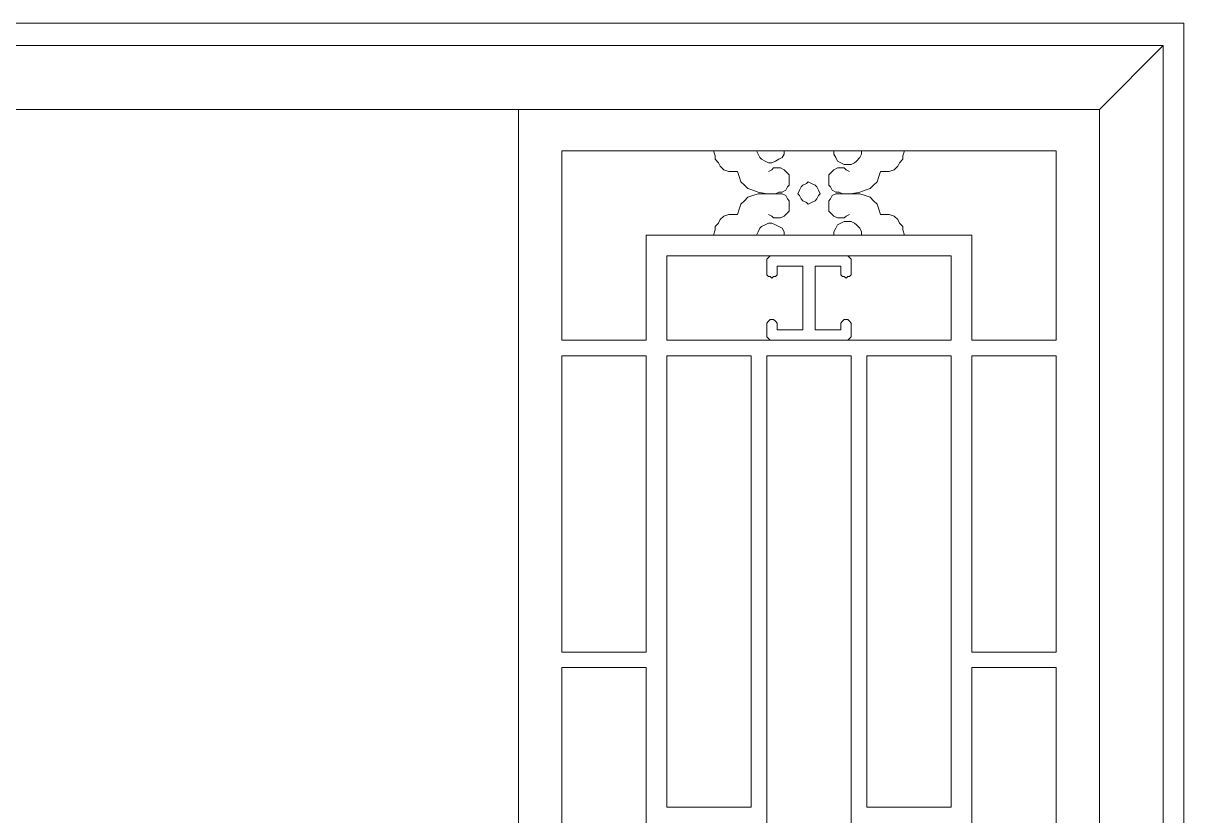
# Model space of a CAD drawing. Header units: centimetres. Extents: x -8.3 to 10.5, y -7.9 to 5.
# Drawn here: x 1.08 to 10.51, y -1.48 to 4.95 of the extents above; entities that cross this region are included whole.
import ezdxf

# ---------------------------------------------------------------- set-up
doc = ezdxf.new("R2010")
doc.units = ezdxf.units.CM
doc.header["$MEASUREMENT"] = 0
doc.layers.add('layer 1', color=7, linetype='Continuous')

msp = doc.modelspace()

# ---------------------------------------------------------------- linework, layer by layer
at = {"layer": 'layer 1', "color": 250, "lineweight": 0}
for points, knots in [([(-8.34709, -7.9091), (-8.34709, -7.9091), (10.50727, -7.9091), (10.50727, -7.9091), (10.50727, -7.9091), (10.50727, -7.9091), (10.50727, 4.95444), (10.50727, 4.95444), (10.50727, 4.95444), (10.50727, 4.95444), (-8.34709, 4.95444), (-8.34709, 4.95444), (-8.34709, 4.95444), (-8.34709, 4.95444), (-8.34709, -7.9091), (-8.34709, -7.9091)], [0, 0, 0, 0, 0.25, 0.25, 0.25, 0.25, 0.5, 0.5, 0.5, 0.5, 0.75, 0.75, 0.75, 0.75, 1, 1, 1, 1]), ([(-8.17927, -7.7411), (-8.17927, -7.7411), (10.33927, -7.7411), (10.33927, -7.7411), (10.33927, -7.7411), (10.33927, -7.7411), (10.33927, 4.77241), (10.33927, 4.77241), (10.33927, 4.77241), (10.33927, 4.77241), (-8.17927, 4.77241), (-8.17927, 4.77241), (-8.17927, 4.77241), (-8.17927, 4.77241), (-8.17927, -7.7411), (-8.17927, -7.7411)], [0, 0, 0, 0, 0.25, 0.25, 0.25, 0.25, 0.5, 0.5, 0.5, 0.5, 0.75, 0.75, 0.75, 0.75, 1, 1, 1, 1]), ([(-7.66124, -7.22325), (-7.66124, -7.22325), (9.82142, -7.22325), (9.82142, -7.22325), (9.82142, -7.22325), (9.82142, -7.22325), (9.82142, 4.25456), (9.82142, 4.25456), (9.82142, 4.25456), (9.82142, 4.25456), (-7.66124, 4.25456), (-7.66124, 4.25456), (-7.66124, 4.25456), (-7.66124, 4.25456), (-7.66124, -7.22325), (-7.66124, -7.22325)], [0, 0, 0, 0, 0.25, 0.25, 0.25, 0.25, 0.5, 0.5, 0.5, 0.5, 0.75, 0.75, 0.75, 0.75, 1, 1, 1, 1]), ([(9.47156, 2.37885), (9.47156, 2.37885), (9.47156, 3.91856), (9.47156, 3.91856), (9.47156, 3.91856), (9.47156, 3.91856), (5.45431, 3.91856), (5.45431, 3.91856), (5.45431, 3.91856), (5.45431, 3.91856), (5.45431, 2.37885), (5.45431, 2.37885), (5.45431, 2.37885), (5.45431, 2.37885), (6.14016, 2.37885), (6.14016, 2.37885), (6.14016, 2.37885), (6.14016, 2.37885), (6.14016, 3.2327), (6.14016, 3.2327), (6.14016, 3.2327), (6.14016, 3.2327), (8.78571, 3.2327), (8.78571, 3.2327), (8.78571, 3.2327), (8.78571, 3.2327), (8.78571, 2.37885), (8.78571, 2.37885), (8.78571, 2.37885), (8.78571, 2.37885), (9.47156, 2.37885), (9.47156, 2.37885)], [0, 0, 0, 0, 0.125, 0.125, 0.125, 0.125, 0.25, 0.25, 0.25, 0.25, 0.375, 0.375, 0.375, 0.375, 0.5, 0.5, 0.5, 0.5, 0.625, 0.625, 0.625, 0.625, 0.75, 0.75, 0.75, 0.75, 0.875, 0.875, 0.875, 0.875, 1, 1, 1, 1]), ([(6.68607, 3.91856), (6.68607, 3.91856), (6.7001, 3.87665), (6.7001, 3.87665), (6.7001, 3.87665), (6.7001, 3.87665), (6.7001, 3.84859), (6.7001, 3.84859), (6.7001, 3.84859), (6.7001, 3.84859), (6.72798, 3.8207), (6.72798, 3.8207), (6.72798, 3.8207), (6.72798, 3.8207), (6.74201, 3.79264), (6.74201, 3.79264), (6.74201, 3.79264), (6.74201, 3.79264), (6.77007, 3.76458), (6.77007, 3.76458), (6.77007, 3.76458), (6.77007, 3.76458), (6.81198, 3.75073), (6.81198, 3.75073), (6.81198, 3.75073), (6.81198, 3.75073), (6.84004, 3.75073), (6.84004, 3.75073), (6.84004, 3.75073), (6.84004, 3.75073), (6.88195, 3.75073), (6.88195, 3.75073), (6.88195, 3.75073), (6.88195, 3.75073), (6.89598, 3.70864), (6.89598, 3.70864), (6.89598, 3.70864), (6.89598, 3.70864), (6.91001, 3.66673), (6.91001, 3.66673), (6.91001, 3.66673), (6.91001, 3.66673), (6.93807, 3.63867), (6.93807, 3.63867), (6.93807, 3.63867), (6.93807, 3.63867), (6.96595, 3.61061), (6.96595, 3.61061), (6.96595, 3.61061), (6.96595, 3.61061), (7.00804, 3.59676), (7.00804, 3.59676), (7.00804, 3.59676), (7.00804, 3.59676), (7.04995, 3.58273), (7.04995, 3.58273), (7.04995, 3.58273), (7.04995, 3.58273), (7.11992, 3.5687), (7.11992, 3.5687), (7.11992, 3.5687), (7.11992, 3.5687), (7.18989, 3.5687), (7.18989, 3.5687), (7.18989, 3.5687), (7.18989, 3.5687), (7.21795, 3.58273), (7.21795, 3.58273), (7.21795, 3.58273), (7.21795, 3.58273), (7.24601, 3.58273), (7.24601, 3.58273), (7.24601, 3.58273), (7.24601, 3.58273), (7.27389, 3.59676), (7.27389, 3.59676), (7.27389, 3.59676), (7.27389, 3.59676), (7.28792, 3.62464), (7.28792, 3.62464), (7.28792, 3.62464), (7.28792, 3.62464), (7.30195, 3.63867), (7.30195, 3.63867), (7.30195, 3.63867), (7.30195, 3.63867), (7.30195, 3.66673), (7.30195, 3.66673), (7.30195, 3.66673), (7.30195, 3.66673), (7.30195, 3.69461), (7.30195, 3.69461), (7.30195, 3.69461), (7.30195, 3.69461), (7.30195, 3.72267), (7.30195, 3.72267), (7.30195, 3.72267), (7.30195, 3.72267), (7.27389, 3.75073), (7.27389, 3.75073), (7.27389, 3.75073), (7.27389, 3.75073), (7.25986, 3.76458), (7.25986, 3.76458), (7.25986, 3.76458), (7.25986, 3.76458), (7.23198, 3.77861), (7.23198, 3.77861), (7.23198, 3.77861), (7.23198, 3.77861), (7.20392, 3.77861), (7.20392, 3.77861), (7.20392, 3.77861), (7.20392, 3.77861), (7.17586, 3.77861), (7.17586, 3.77861), (7.17586, 3.77861), (7.17586, 3.77861), (7.16201, 3.76458), (7.16201, 3.76458), (7.16201, 3.76458), (7.16201, 3.76458), (7.13395, 3.75073), (7.13395, 3.75073)], [0, 0, 0, 0, 0.0322581, 0.0322581, 0.0322581, 0.0322581, 0.0645161, 0.0645161, 0.0645161, 0.0645161, 0.0967742, 0.0967742, 0.0967742, 0.0967742, 0.1290323, 0.1290323, 0.1290323, 0.1290323, 0.1612903, 0.1612903, 0.1612903, 0.1612903, 0.1935484, 0.1935484, 0.1935484, 0.1935484, 0.2258065, 0.2258065, 0.2258065, 0.2258065, 0.2580645, 0.2580645, 0.2580645, 0.2580645, 0.2903226, 0.2903226, 0.2903226, 0.2903226, 0.3225806, 0.3225806, 0.3225806, 0.3225806, 0.3548387, 0.3548387, 0.3548387, 0.3548387, 0.3870968, 0.3870968, 0.3870968, 0.3870968, 0.4193548, 0.4193548, 0.4193548, 0.4193548, 0.4516129, 0.4516129, 0.4516129, 0.4516129, 0.483871, 0.483871, 0.483871, 0.483871, 0.516129, 0.516129, 0.516129, 0.516129, 0.5483871, 0.5483871, 0.5483871, 0.5483871, 0.5806452, 0.5806452, 0.5806452, 0.5806452, 0.6129032, 0.6129032, 0.6129032, 0.6129032, 0.6451613, 0.6451613, 0.6451613, 0.6451613, 0.6774194, 0.6774194, 0.6774194, 0.6774194, 0.7096774, 0.7096774, 0.7096774, 0.7096774, 0.7419355, 0.7419355, 0.7419355, 0.7419355, 0.7741935, 0.7741935, 0.7741935, 0.7741935, 0.8064516, 0.8064516, 0.8064516, 0.8064516, 0.8387097, 0.8387097, 0.8387097, 0.8387097, 0.8709677, 0.8709677, 0.8709677, 0.8709677, 0.9032258, 0.9032258, 0.9032258, 0.9032258, 0.9354839, 0.9354839, 0.9354839, 0.9354839, 0.9677419, 0.9677419, 0.9677419, 0.9677419, 1, 1, 1, 1]), ([(7.03592, 3.91856), (7.03592, 3.91856), (7.04995, 3.89068), (7.04995, 3.89068), (7.04995, 3.89068), (7.04995, 3.89068), (7.06398, 3.86262), (7.06398, 3.86262), (7.06398, 3.86262), (7.06398, 3.86262), (7.07801, 3.84859), (7.07801, 3.84859), (7.07801, 3.84859), (7.07801, 3.84859), (7.10589, 3.83473), (7.10589, 3.83473), (7.10589, 3.83473), (7.10589, 3.83473), (7.13395, 3.8207), (7.13395, 3.8207), (7.13395, 3.8207), (7.13395, 3.8207), (7.16201, 3.8207), (7.16201, 3.8207), (7.16201, 3.8207), (7.16201, 3.8207), (7.18989, 3.83473), (7.18989, 3.83473), (7.18989, 3.83473), (7.18989, 3.83473), (7.21795, 3.84859), (7.21795, 3.84859), (7.21795, 3.84859), (7.21795, 3.84859), (7.24601, 3.86262), (7.24601, 3.86262), (7.24601, 3.86262), (7.24601, 3.86262), (7.25986, 3.89068), (7.25986, 3.89068), (7.25986, 3.89068), (7.25986, 3.89068), (7.25986, 3.91856), (7.25986, 3.91856)], [0, 0, 0, 0, 0.0909091, 0.0909091, 0.0909091, 0.0909091, 0.1818182, 0.1818182, 0.1818182, 0.1818182, 0.2727273, 0.2727273, 0.2727273, 0.2727273, 0.3636364, 0.3636364, 0.3636364, 0.3636364, 0.4545455, 0.4545455, 0.4545455, 0.4545455, 0.5454545, 0.5454545, 0.5454545, 0.5454545, 0.6363636, 0.6363636, 0.6363636, 0.6363636, 0.7272727, 0.7272727, 0.7272727, 0.7272727, 0.8181818, 0.8181818, 0.8181818, 0.8181818, 0.9090909, 0.9090909, 0.9090909, 0.9090909, 1, 1, 1, 1]), ([(7.66583, 3.91856), (7.66583, 3.91856), (7.66583, 3.89068), (7.66583, 3.89068), (7.66583, 3.89068), (7.66583, 3.89068), (7.67986, 3.86262), (7.67986, 3.86262), (7.67986, 3.86262), (7.67986, 3.86262), (7.69389, 3.83473), (7.69389, 3.83473), (7.69389, 3.83473), (7.69389, 3.83473), (7.72177, 3.8207), (7.72177, 3.8207), (7.72177, 3.8207), (7.72177, 3.8207), (7.74983, 3.80667), (7.74983, 3.80667), (7.74983, 3.80667), (7.74983, 3.80667), (7.77789, 3.80667), (7.77789, 3.80667), (7.77789, 3.80667), (7.77789, 3.80667), (7.80577, 3.80667), (7.80577, 3.80667), (7.80577, 3.80667), (7.80577, 3.80667), (7.83383, 3.8207), (7.83383, 3.8207), (7.83383, 3.8207), (7.83383, 3.8207), (7.84786, 3.83473), (7.84786, 3.83473), (7.84786, 3.83473), (7.84786, 3.83473), (7.87574, 3.86262), (7.87574, 3.86262), (7.87574, 3.86262), (7.87574, 3.86262), (7.88977, 3.89068), (7.88977, 3.89068), (7.88977, 3.89068), (7.88977, 3.89068), (7.88977, 3.91856), (7.88977, 3.91856)], [0, 0, 0, 0, 0.0833333, 0.0833333, 0.0833333, 0.0833333, 0.1666667, 0.1666667, 0.1666667, 0.1666667, 0.25, 0.25, 0.25, 0.25, 0.3333333, 0.3333333, 0.3333333, 0.3333333, 0.4166667, 0.4166667, 0.4166667, 0.4166667, 0.5, 0.5, 0.5, 0.5, 0.5833333, 0.5833333, 0.5833333, 0.5833333, 0.6666667, 0.6666667, 0.6666667, 0.6666667, 0.75, 0.75, 0.75, 0.75, 0.8333333, 0.8333333, 0.8333333, 0.8333333, 0.9166667, 0.9166667, 0.9166667, 0.9166667, 1, 1, 1, 1]), ([(8.04374, 3.75073), (8.04374, 3.75073), (8.08583, 3.75073), (8.08583, 3.75073), (8.08583, 3.75073), (8.08583, 3.75073), (8.11371, 3.75073), (8.11371, 3.75073), (8.11371, 3.75073), (8.11371, 3.75073), (8.1558, 3.76458), (8.1558, 3.76458), (8.1558, 3.76458), (8.1558, 3.76458), (8.18368, 3.79264), (8.18368, 3.79264), (8.18368, 3.79264), (8.18368, 3.79264), (8.19771, 3.8207), (8.19771, 3.8207), (8.19771, 3.8207), (8.19771, 3.8207), (8.22577, 3.84859), (8.22577, 3.84859), (8.22577, 3.84859), (8.22577, 3.84859), (8.22577, 3.87665), (8.22577, 3.87665), (8.22577, 3.87665), (8.22577, 3.87665), (8.2398, 3.91856), (8.2398, 3.91856)], [0, 0, 0, 0, 0.125, 0.125, 0.125, 0.125, 0.25, 0.25, 0.25, 0.25, 0.375, 0.375, 0.375, 0.375, 0.5, 0.5, 0.5, 0.5, 0.625, 0.625, 0.625, 0.625, 0.75, 0.75, 0.75, 0.75, 0.875, 0.875, 0.875, 0.875, 1, 1, 1, 1]), ([(7.79174, 3.75073), (7.79174, 3.75073), (7.76386, 3.76458), (7.76386, 3.76458), (7.76386, 3.76458), (7.76386, 3.76458), (7.74983, 3.77861), (7.74983, 3.77861), (7.74983, 3.77861), (7.74983, 3.77861), (7.72177, 3.77861), (7.72177, 3.77861), (7.72177, 3.77861), (7.72177, 3.77861), (7.69389, 3.77861), (7.69389, 3.77861), (7.69389, 3.77861), (7.69389, 3.77861), (7.66583, 3.76458), (7.66583, 3.76458), (7.66583, 3.76458), (7.66583, 3.76458), (7.6518, 3.75073), (7.6518, 3.75073), (7.6518, 3.75073), (7.6518, 3.75073), (7.62392, 3.72267), (7.62392, 3.72267), (7.62392, 3.72267), (7.62392, 3.72267), (7.62392, 3.69461), (7.62392, 3.69461), (7.62392, 3.69461), (7.62392, 3.69461), (7.62392, 3.66673), (7.62392, 3.66673), (7.62392, 3.66673), (7.62392, 3.66673), (7.62392, 3.63867), (7.62392, 3.63867), (7.62392, 3.63867), (7.62392, 3.63867), (7.63777, 3.62464), (7.63777, 3.62464), (7.63777, 3.62464), (7.63777, 3.62464), (7.6518, 3.59676), (7.6518, 3.59676), (7.6518, 3.59676), (7.6518, 3.59676), (7.67986, 3.58273), (7.67986, 3.58273), (7.67986, 3.58273), (7.67986, 3.58273), (7.70792, 3.58273), (7.70792, 3.58273), (7.70792, 3.58273), (7.70792, 3.58273), (7.7358, 3.5687), (7.7358, 3.5687)], [0, 0, 0, 0, 0.0666667, 0.0666667, 0.0666667, 0.0666667, 0.1333333, 0.1333333, 0.1333333, 0.1333333, 0.2, 0.2, 0.2, 0.2, 0.2666667, 0.2666667, 0.2666667, 0.2666667, 0.3333333, 0.3333333, 0.3333333, 0.3333333, 0.4, 0.4, 0.4, 0.4, 0.4666667, 0.4666667, 0.4666667, 0.4666667, 0.5333333, 0.5333333, 0.5333333, 0.5333333, 0.6, 0.6, 0.6, 0.6, 0.6666667, 0.6666667, 0.6666667, 0.6666667, 0.7333333, 0.7333333, 0.7333333, 0.7333333, 0.8, 0.8, 0.8, 0.8, 0.8666667, 0.8666667, 0.8666667, 0.8666667, 0.9333333, 0.9333333, 0.9333333, 0.9333333, 1, 1, 1, 1]), ([(7.87574, 3.58273), (7.87574, 3.58273), (7.91783, 3.59676), (7.91783, 3.59676), (7.91783, 3.59676), (7.91783, 3.59676), (7.95974, 3.61061), (7.95974, 3.61061), (7.95974, 3.61061), (7.95974, 3.61061), (7.9878, 3.63867), (7.9878, 3.63867), (7.9878, 3.63867), (7.9878, 3.63867), (8.01586, 3.66673), (8.01586, 3.66673), (8.01586, 3.66673), (8.01586, 3.66673), (8.02971, 3.70864), (8.02971, 3.70864), (8.02971, 3.70864), (8.02971, 3.70864), (8.04374, 3.75073), (8.04374, 3.75073)], [0, 0, 0, 0, 0.1666667, 0.1666667, 0.1666667, 0.1666667, 0.3333333, 0.3333333, 0.3333333, 0.3333333, 0.5, 0.5, 0.5, 0.5, 0.6666667, 0.6666667, 0.6666667, 0.6666667, 0.8333333, 0.8333333, 0.8333333, 0.8333333, 1, 1, 1, 1]), ([(7.55395, 3.5687), (7.55395, 3.5687), (7.53992, 3.59676), (7.53992, 3.59676), (7.53992, 3.59676), (7.53992, 3.59676), (7.52589, 3.62464), (7.52589, 3.62464), (7.52589, 3.62464), (7.52589, 3.62464), (7.51186, 3.63867), (7.51186, 3.63867), (7.51186, 3.63867), (7.51186, 3.63867), (7.4838, 3.6527), (7.4838, 3.6527), (7.4838, 3.6527), (7.4838, 3.6527), (7.45592, 3.66673), (7.45592, 3.66673), (7.45592, 3.66673), (7.45592, 3.66673), (7.44189, 3.6527), (7.44189, 3.6527), (7.44189, 3.6527), (7.44189, 3.6527), (7.41383, 3.63867), (7.41383, 3.63867), (7.41383, 3.63867), (7.41383, 3.63867), (7.39998, 3.62464), (7.39998, 3.62464), (7.39998, 3.62464), (7.39998, 3.62464), (7.38595, 3.59676), (7.38595, 3.59676), (7.38595, 3.59676), (7.38595, 3.59676), (7.37192, 3.5687), (7.37192, 3.5687), (7.37192, 3.5687), (7.37192, 3.5687), (7.38595, 3.55467), (7.38595, 3.55467), (7.38595, 3.55467), (7.38595, 3.55467), (7.39998, 3.52679), (7.39998, 3.52679), (7.39998, 3.52679), (7.39998, 3.52679), (7.41383, 3.51276), (7.41383, 3.51276), (7.41383, 3.51276), (7.41383, 3.51276), (7.44189, 3.49873), (7.44189, 3.49873), (7.44189, 3.49873), (7.44189, 3.49873), (7.45592, 3.4847), (7.45592, 3.4847), (7.45592, 3.4847), (7.45592, 3.4847), (7.4838, 3.49873), (7.4838, 3.49873), (7.4838, 3.49873), (7.4838, 3.49873), (7.51186, 3.51276), (7.51186, 3.51276), (7.51186, 3.51276), (7.51186, 3.51276), (7.52589, 3.52679), (7.52589, 3.52679), (7.52589, 3.52679), (7.52589, 3.52679), (7.53992, 3.55467), (7.53992, 3.55467), (7.53992, 3.55467), (7.53992, 3.55467), (7.55395, 3.5687), (7.55395, 3.5687)], [0, 0, 0, 0, 0.05, 0.05, 0.05, 0.05, 0.1, 0.1, 0.1, 0.1, 0.15, 0.15, 0.15, 0.15, 0.2, 0.2, 0.2, 0.2, 0.25, 0.25, 0.25, 0.25, 0.3, 0.3, 0.3, 0.3, 0.35, 0.35, 0.35, 0.35, 0.4, 0.4, 0.4, 0.4, 0.45, 0.45, 0.45, 0.45, 0.5, 0.5, 0.5, 0.5, 0.55, 0.55, 0.55, 0.55, 0.6, 0.6, 0.6, 0.6, 0.65, 0.65, 0.65, 0.65, 0.7, 0.7, 0.7, 0.7, 0.75, 0.75, 0.75, 0.75, 0.8, 0.8, 0.8, 0.8, 0.85, 0.85, 0.85, 0.85, 0.9, 0.9, 0.9, 0.9, 0.95, 0.95, 0.95, 0.95, 1, 1, 1, 1]), ([(7.7358, 3.5687), (7.7358, 3.5687), (7.80577, 3.5687), (7.80577, 3.5687), (7.80577, 3.5687), (7.80577, 3.5687), (7.87574, 3.58273), (7.87574, 3.58273)], [0, 0, 0, 0, 0.5, 0.5, 0.5, 0.5, 1, 1, 1, 1]), ([(7.04995, 3.5687), (7.04995, 3.5687), (7.00804, 3.55467), (7.00804, 3.55467), (7.00804, 3.55467), (7.00804, 3.55467), (6.96595, 3.54064), (6.96595, 3.54064), (6.96595, 3.54064), (6.96595, 3.54064), (6.93807, 3.51276), (6.93807, 3.51276), (6.93807, 3.51276), (6.93807, 3.51276), (6.91001, 3.4847), (6.91001, 3.4847), (6.91001, 3.4847), (6.91001, 3.4847), (6.89598, 3.44279), (6.89598, 3.44279), (6.89598, 3.44279), (6.89598, 3.44279), (6.88195, 3.4007), (6.88195, 3.4007)], [0, 0, 0, 0, 0.1666667, 0.1666667, 0.1666667, 0.1666667, 0.3333333, 0.3333333, 0.3333333, 0.3333333, 0.5, 0.5, 0.5, 0.5, 0.6666667, 0.6666667, 0.6666667, 0.6666667, 0.8333333, 0.8333333, 0.8333333, 0.8333333, 1, 1, 1, 1]), ([(7.18989, 3.5687), (7.18989, 3.5687), (7.11992, 3.5687), (7.11992, 3.5687), (7.11992, 3.5687), (7.11992, 3.5687), (7.04995, 3.5687), (7.04995, 3.5687)], [0, 0, 0, 0, 0.5, 0.5, 0.5, 0.5, 1, 1, 1, 1]), ([(7.13395, 3.4007), (7.13395, 3.4007), (7.16201, 3.38667), (7.16201, 3.38667), (7.16201, 3.38667), (7.16201, 3.38667), (7.17586, 3.37282), (7.17586, 3.37282), (7.17586, 3.37282), (7.17586, 3.37282), (7.20392, 3.37282), (7.20392, 3.37282), (7.20392, 3.37282), (7.20392, 3.37282), (7.23198, 3.37282), (7.23198, 3.37282), (7.23198, 3.37282), (7.23198, 3.37282), (7.25986, 3.38667), (7.25986, 3.38667), (7.25986, 3.38667), (7.25986, 3.38667), (7.27389, 3.4007), (7.27389, 3.4007), (7.27389, 3.4007), (7.27389, 3.4007), (7.30195, 3.42876), (7.30195, 3.42876), (7.30195, 3.42876), (7.30195, 3.42876), (7.30195, 3.45664), (7.30195, 3.45664), (7.30195, 3.45664), (7.30195, 3.45664), (7.30195, 3.4847), (7.30195, 3.4847), (7.30195, 3.4847), (7.30195, 3.4847), (7.30195, 3.51276), (7.30195, 3.51276), (7.30195, 3.51276), (7.30195, 3.51276), (7.28792, 3.52679), (7.28792, 3.52679), (7.28792, 3.52679), (7.28792, 3.52679), (7.27389, 3.55467), (7.27389, 3.55467), (7.27389, 3.55467), (7.27389, 3.55467), (7.24601, 3.5687), (7.24601, 3.5687), (7.24601, 3.5687), (7.24601, 3.5687), (7.21795, 3.5687), (7.21795, 3.5687), (7.21795, 3.5687), (7.21795, 3.5687), (7.18989, 3.5687), (7.18989, 3.5687)], [0, 0, 0, 0, 0.0666667, 0.0666667, 0.0666667, 0.0666667, 0.1333333, 0.1333333, 0.1333333, 0.1333333, 0.2, 0.2, 0.2, 0.2, 0.2666667, 0.2666667, 0.2666667, 0.2666667, 0.3333333, 0.3333333, 0.3333333, 0.3333333, 0.4, 0.4, 0.4, 0.4, 0.4666667, 0.4666667, 0.4666667, 0.4666667, 0.5333333, 0.5333333, 0.5333333, 0.5333333, 0.6, 0.6, 0.6, 0.6, 0.6666667, 0.6666667, 0.6666667, 0.6666667, 0.7333333, 0.7333333, 0.7333333, 0.7333333, 0.8, 0.8, 0.8, 0.8, 0.8666667, 0.8666667, 0.8666667, 0.8666667, 0.9333333, 0.9333333, 0.9333333, 0.9333333, 1, 1, 1, 1]), ([(8.2398, 3.2327), (8.2398, 3.2327), (8.22577, 3.27479), (8.22577, 3.27479), (8.22577, 3.27479), (8.22577, 3.27479), (8.22577, 3.30267), (8.22577, 3.30267), (8.22577, 3.30267), (8.22577, 3.30267), (8.19771, 3.33073), (8.19771, 3.33073), (8.19771, 3.33073), (8.19771, 3.33073), (8.18368, 3.35879), (8.18368, 3.35879), (8.18368, 3.35879), (8.18368, 3.35879), (8.1558, 3.38667), (8.1558, 3.38667), (8.1558, 3.38667), (8.1558, 3.38667), (8.11371, 3.4007), (8.11371, 3.4007), (8.11371, 3.4007), (8.11371, 3.4007), (8.08583, 3.4007), (8.08583, 3.4007), (8.08583, 3.4007), (8.08583, 3.4007), (8.04374, 3.4007), (8.04374, 3.4007), (8.04374, 3.4007), (8.04374, 3.4007), (8.02971, 3.44279), (8.02971, 3.44279), (8.02971, 3.44279), (8.02971, 3.44279), (8.01586, 3.4847), (8.01586, 3.4847), (8.01586, 3.4847), (8.01586, 3.4847), (7.9878, 3.51276), (7.9878, 3.51276), (7.9878, 3.51276), (7.9878, 3.51276), (7.95974, 3.54064), (7.95974, 3.54064), (7.95974, 3.54064), (7.95974, 3.54064), (7.91783, 3.55467), (7.91783, 3.55467), (7.91783, 3.55467), (7.91783, 3.55467), (7.87574, 3.5687), (7.87574, 3.5687), (7.87574, 3.5687), (7.87574, 3.5687), (7.80577, 3.5687), (7.80577, 3.5687), (7.80577, 3.5687), (7.80577, 3.5687), (7.7358, 3.5687), (7.7358, 3.5687), (7.7358, 3.5687), (7.7358, 3.5687), (7.70792, 3.5687), (7.70792, 3.5687), (7.70792, 3.5687), (7.70792, 3.5687), (7.67986, 3.5687), (7.67986, 3.5687), (7.67986, 3.5687), (7.67986, 3.5687), (7.6518, 3.55467), (7.6518, 3.55467), (7.6518, 3.55467), (7.6518, 3.55467), (7.63777, 3.52679), (7.63777, 3.52679), (7.63777, 3.52679), (7.63777, 3.52679), (7.62392, 3.51276), (7.62392, 3.51276), (7.62392, 3.51276), (7.62392, 3.51276), (7.62392, 3.4847), (7.62392, 3.4847), (7.62392, 3.4847), (7.62392, 3.4847), (7.62392, 3.45664), (7.62392, 3.45664), (7.62392, 3.45664), (7.62392, 3.45664), (7.62392, 3.42876), (7.62392, 3.42876), (7.62392, 3.42876), (7.62392, 3.42876), (7.6518, 3.4007), (7.6518, 3.4007), (7.6518, 3.4007), (7.6518, 3.4007), (7.66583, 3.38667), (7.66583, 3.38667), (7.66583, 3.38667), (7.66583, 3.38667), (7.69389, 3.37282), (7.69389, 3.37282), (7.69389, 3.37282), (7.69389, 3.37282), (7.72177, 3.37282), (7.72177, 3.37282), (7.72177, 3.37282), (7.72177, 3.37282), (7.74983, 3.37282), (7.74983, 3.37282), (7.74983, 3.37282), (7.74983, 3.37282), (7.76386, 3.38667), (7.76386, 3.38667), (7.76386, 3.38667), (7.76386, 3.38667), (7.79174, 3.4007), (7.79174, 3.4007)], [0, 0, 0, 0, 0.0322581, 0.0322581, 0.0322581, 0.0322581, 0.0645161, 0.0645161, 0.0645161, 0.0645161, 0.0967742, 0.0967742, 0.0967742, 0.0967742, 0.1290323, 0.1290323, 0.1290323, 0.1290323, 0.1612903, 0.1612903, 0.1612903, 0.1612903, 0.1935484, 0.1935484, 0.1935484, 0.1935484, 0.2258065, 0.2258065, 0.2258065, 0.2258065, 0.2580645, 0.2580645, 0.2580645, 0.2580645, 0.2903226, 0.2903226, 0.2903226, 0.2903226, 0.3225806, 0.3225806, 0.3225806, 0.3225806, 0.3548387, 0.3548387, 0.3548387, 0.3548387, 0.3870968, 0.3870968, 0.3870968, 0.3870968, 0.4193548, 0.4193548, 0.4193548, 0.4193548, 0.4516129, 0.4516129, 0.4516129, 0.4516129, 0.483871, 0.483871, 0.483871, 0.483871, 0.516129, 0.516129, 0.516129, 0.516129, 0.5483871, 0.5483871, 0.5483871, 0.5483871, 0.5806452, 0.5806452, 0.5806452, 0.5806452, 0.6129032, 0.6129032, 0.6129032, 0.6129032, 0.6451613, 0.6451613, 0.6451613, 0.6451613, 0.6774194, 0.6774194, 0.6774194, 0.6774194, 0.7096774, 0.7096774, 0.7096774, 0.7096774, 0.7419355, 0.7419355, 0.7419355, 0.7419355, 0.7741935, 0.7741935, 0.7741935, 0.7741935, 0.8064516, 0.8064516, 0.8064516, 0.8064516, 0.8387097, 0.8387097, 0.8387097, 0.8387097, 0.8709677, 0.8709677, 0.8709677, 0.8709677, 0.9032258, 0.9032258, 0.9032258, 0.9032258, 0.9354839, 0.9354839, 0.9354839, 0.9354839, 0.9677419, 0.9677419, 0.9677419, 0.9677419, 1, 1, 1, 1]), ([(6.88195, 3.4007), (6.88195, 3.4007), (6.84004, 3.4007), (6.84004, 3.4007), (6.84004, 3.4007), (6.84004, 3.4007), (6.81198, 3.4007), (6.81198, 3.4007), (6.81198, 3.4007), (6.81198, 3.4007), (6.77007, 3.38667), (6.77007, 3.38667), (6.77007, 3.38667), (6.77007, 3.38667), (6.74201, 3.35879), (6.74201, 3.35879), (6.74201, 3.35879), (6.74201, 3.35879), (6.72798, 3.33073), (6.72798, 3.33073), (6.72798, 3.33073), (6.72798, 3.33073), (6.7001, 3.30267), (6.7001, 3.30267), (6.7001, 3.30267), (6.7001, 3.30267), (6.7001, 3.27479), (6.7001, 3.27479), (6.7001, 3.27479), (6.7001, 3.27479), (6.68607, 3.2327), (6.68607, 3.2327)], [0, 0, 0, 0, 0.125, 0.125, 0.125, 0.125, 0.25, 0.25, 0.25, 0.25, 0.375, 0.375, 0.375, 0.375, 0.5, 0.5, 0.5, 0.5, 0.625, 0.625, 0.625, 0.625, 0.75, 0.75, 0.75, 0.75, 0.875, 0.875, 0.875, 0.875, 1, 1, 1, 1]), ([(7.25986, 3.2327), (7.25986, 3.2327), (7.25986, 3.26076), (7.25986, 3.26076), (7.25986, 3.26076), (7.25986, 3.26076), (7.24601, 3.28882), (7.24601, 3.28882), (7.24601, 3.28882), (7.24601, 3.28882), (7.21795, 3.30267), (7.21795, 3.30267), (7.21795, 3.30267), (7.21795, 3.30267), (7.18989, 3.3167), (7.18989, 3.3167), (7.18989, 3.3167), (7.18989, 3.3167), (7.16201, 3.33073), (7.16201, 3.33073), (7.16201, 3.33073), (7.16201, 3.33073), (7.13395, 3.33073), (7.13395, 3.33073), (7.13395, 3.33073), (7.13395, 3.33073), (7.10589, 3.3167), (7.10589, 3.3167), (7.10589, 3.3167), (7.10589, 3.3167), (7.07801, 3.30267), (7.07801, 3.30267), (7.07801, 3.30267), (7.07801, 3.30267), (7.06398, 3.28882), (7.06398, 3.28882), (7.06398, 3.28882), (7.06398, 3.28882), (7.04995, 3.26076), (7.04995, 3.26076), (7.04995, 3.26076), (7.04995, 3.26076), (7.03592, 3.2327), (7.03592, 3.2327)], [0, 0, 0, 0, 0.0909091, 0.0909091, 0.0909091, 0.0909091, 0.1818182, 0.1818182, 0.1818182, 0.1818182, 0.2727273, 0.2727273, 0.2727273, 0.2727273, 0.3636364, 0.3636364, 0.3636364, 0.3636364, 0.4545455, 0.4545455, 0.4545455, 0.4545455, 0.5454545, 0.5454545, 0.5454545, 0.5454545, 0.6363636, 0.6363636, 0.6363636, 0.6363636, 0.7272727, 0.7272727, 0.7272727, 0.7272727, 0.8181818, 0.8181818, 0.8181818, 0.8181818, 0.9090909, 0.9090909, 0.9090909, 0.9090909, 1, 1, 1, 1]), ([(7.88977, 3.2327), (7.88977, 3.2327), (7.88977, 3.26076), (7.88977, 3.26076), (7.88977, 3.26076), (7.88977, 3.26076), (7.87574, 3.28882), (7.87574, 3.28882), (7.87574, 3.28882), (7.87574, 3.28882), (7.84786, 3.3167), (7.84786, 3.3167), (7.84786, 3.3167), (7.84786, 3.3167), (7.83383, 3.33073), (7.83383, 3.33073), (7.83383, 3.33073), (7.83383, 3.33073), (7.80577, 3.34476), (7.80577, 3.34476), (7.80577, 3.34476), (7.80577, 3.34476), (7.77789, 3.34476), (7.77789, 3.34476), (7.77789, 3.34476), (7.77789, 3.34476), (7.74983, 3.34476), (7.74983, 3.34476), (7.74983, 3.34476), (7.74983, 3.34476), (7.72177, 3.33073), (7.72177, 3.33073), (7.72177, 3.33073), (7.72177, 3.33073), (7.69389, 3.3167), (7.69389, 3.3167), (7.69389, 3.3167), (7.69389, 3.3167), (7.67986, 3.28882), (7.67986, 3.28882), (7.67986, 3.28882), (7.67986, 3.28882), (7.66583, 3.26076), (7.66583, 3.26076), (7.66583, 3.26076), (7.66583, 3.26076), (7.66583, 3.2327), (7.66583, 3.2327)], [0, 0, 0, 0, 0.0833333, 0.0833333, 0.0833333, 0.0833333, 0.1666667, 0.1666667, 0.1666667, 0.1666667, 0.25, 0.25, 0.25, 0.25, 0.3333333, 0.3333333, 0.3333333, 0.3333333, 0.4166667, 0.4166667, 0.4166667, 0.4166667, 0.5, 0.5, 0.5, 0.5, 0.5833333, 0.5833333, 0.5833333, 0.5833333, 0.6666667, 0.6666667, 0.6666667, 0.6666667, 0.75, 0.75, 0.75, 0.75, 0.8333333, 0.8333333, 0.8333333, 0.8333333, 0.9166667, 0.9166667, 0.9166667, 0.9166667, 1, 1, 1, 1]), ([(8.61771, 3.06488), (8.61771, 3.06488), (6.30816, 3.06488), (6.30816, 3.06488), (6.30816, 3.06488), (6.30816, 3.06488), (6.30816, 2.37885), (6.30816, 2.37885), (6.30816, 2.37885), (6.30816, 2.37885), (8.61771, 2.37885), (8.61771, 2.37885), (8.61771, 2.37885), (8.61771, 2.37885), (8.61771, 3.06488), (8.61771, 3.06488)], [0, 0, 0, 0, 0.25, 0.25, 0.25, 0.25, 0.5, 0.5, 0.5, 0.5, 0.75, 0.75, 0.75, 0.75, 1, 1, 1, 1]), ([(7.16201, 3.06488), (7.16201, 3.06488), (7.14798, 3.06488), (7.14798, 3.06488), (7.14798, 3.06488), (7.14798, 3.06488), (7.13395, 3.05085), (7.13395, 3.05085), (7.13395, 3.05085), (7.13395, 3.05085), (7.11992, 3.03682), (7.11992, 3.03682), (7.11992, 3.03682), (7.11992, 3.03682), (7.11992, 3.02279), (7.11992, 3.02279)], [0, 0, 0, 0, 0.25, 0.25, 0.25, 0.25, 0.5, 0.5, 0.5, 0.5, 0.75, 0.75, 0.75, 0.75, 1, 1, 1, 1]), ([(7.80577, 3.02279), (7.80577, 3.02279), (7.80577, 3.03682), (7.80577, 3.03682), (7.80577, 3.03682), (7.80577, 3.03682), (7.79174, 3.05085), (7.79174, 3.05085), (7.79174, 3.05085), (7.79174, 3.05085), (7.77789, 3.06488), (7.77789, 3.06488), (7.77789, 3.06488), (7.77789, 3.06488), (7.76386, 3.06488), (7.76386, 3.06488)], [0, 0, 0, 0, 0.25, 0.25, 0.25, 0.25, 0.5, 0.5, 0.5, 0.5, 0.75, 0.75, 0.75, 0.75, 1, 1, 1, 1]), ([(7.11992, 2.93879), (7.11992, 2.93879), (7.11992, 2.91091), (7.11992, 2.91091), (7.11992, 2.91091), (7.11992, 2.91091), (7.13395, 2.89688), (7.13395, 2.89688), (7.13395, 2.89688), (7.13395, 2.89688), (7.14798, 2.89688), (7.14798, 2.89688), (7.14798, 2.89688), (7.14798, 2.89688), (7.16201, 2.88285), (7.16201, 2.88285)], [0, 0, 0, 0, 0.25, 0.25, 0.25, 0.25, 0.5, 0.5, 0.5, 0.5, 0.75, 0.75, 0.75, 0.75, 1, 1, 1, 1]), ([(7.16201, 2.88285), (7.16201, 2.88285), (7.17586, 2.89688), (7.17586, 2.89688), (7.17586, 2.89688), (7.17586, 2.89688), (7.18989, 2.89688), (7.18989, 2.89688), (7.18989, 2.89688), (7.18989, 2.89688), (7.20392, 2.91091), (7.20392, 2.91091), (7.20392, 2.91091), (7.20392, 2.91091), (7.20392, 2.93879), (7.20392, 2.93879)], [0, 0, 0, 0, 0.25, 0.25, 0.25, 0.25, 0.5, 0.5, 0.5, 0.5, 0.75, 0.75, 0.75, 0.75, 1, 1, 1, 1]), ([(7.72177, 2.93879), (7.72177, 2.93879), (7.72177, 2.91091), (7.72177, 2.91091), (7.72177, 2.91091), (7.72177, 2.91091), (7.7358, 2.89688), (7.7358, 2.89688), (7.7358, 2.89688), (7.7358, 2.89688), (7.74983, 2.89688), (7.74983, 2.89688), (7.74983, 2.89688), (7.74983, 2.89688), (7.76386, 2.88285), (7.76386, 2.88285)], [0, 0, 0, 0, 0.25, 0.25, 0.25, 0.25, 0.5, 0.5, 0.5, 0.5, 0.75, 0.75, 0.75, 0.75, 1, 1, 1, 1]), ([(7.76386, 2.88285), (7.76386, 2.88285), (7.77789, 2.89688), (7.77789, 2.89688), (7.77789, 2.89688), (7.77789, 2.89688), (7.79174, 2.89688), (7.79174, 2.89688), (7.79174, 2.89688), (7.79174, 2.89688), (7.80577, 2.91091), (7.80577, 2.91091), (7.80577, 2.91091), (7.80577, 2.91091), (7.80577, 2.93879), (7.80577, 2.93879)], [0, 0, 0, 0, 0.25, 0.25, 0.25, 0.25, 0.5, 0.5, 0.5, 0.5, 0.75, 0.75, 0.75, 0.75, 1, 1, 1, 1]), ([(7.16201, 2.54685), (7.16201, 2.54685), (7.14798, 2.54685), (7.14798, 2.54685), (7.14798, 2.54685), (7.14798, 2.54685), (7.13395, 2.53282), (7.13395, 2.53282), (7.13395, 2.53282), (7.13395, 2.53282), (7.11992, 2.51897), (7.11992, 2.51897), (7.11992, 2.51897), (7.11992, 2.51897), (7.11992, 2.50494), (7.11992, 2.50494)], [0, 0, 0, 0, 0.25, 0.25, 0.25, 0.25, 0.5, 0.5, 0.5, 0.5, 0.75, 0.75, 0.75, 0.75, 1, 1, 1, 1]), ([(7.20392, 2.50494), (7.20392, 2.50494), (7.20392, 2.51897), (7.20392, 2.51897), (7.20392, 2.51897), (7.20392, 2.51897), (7.18989, 2.53282), (7.18989, 2.53282), (7.18989, 2.53282), (7.18989, 2.53282), (7.17586, 2.54685), (7.17586, 2.54685), (7.17586, 2.54685), (7.17586, 2.54685), (7.16201, 2.54685), (7.16201, 2.54685)], [0, 0, 0, 0, 0.25, 0.25, 0.25, 0.25, 0.5, 0.5, 0.5, 0.5, 0.75, 0.75, 0.75, 0.75, 1, 1, 1, 1]), ([(7.76386, 2.54685), (7.76386, 2.54685), (7.74983, 2.54685), (7.74983, 2.54685), (7.74983, 2.54685), (7.74983, 2.54685), (7.7358, 2.53282), (7.7358, 2.53282), (7.7358, 2.53282), (7.7358, 2.53282), (7.72177, 2.51897), (7.72177, 2.51897), (7.72177, 2.51897), (7.72177, 2.51897), (7.72177, 2.50494), (7.72177, 2.50494)], [0, 0, 0, 0, 0.25, 0.25, 0.25, 0.25, 0.5, 0.5, 0.5, 0.5, 0.75, 0.75, 0.75, 0.75, 1, 1, 1, 1]), ([(7.80577, 2.50494), (7.80577, 2.50494), (7.80577, 2.51897), (7.80577, 2.51897), (7.80577, 2.51897), (7.80577, 2.51897), (7.79174, 2.53282), (7.79174, 2.53282), (7.79174, 2.53282), (7.79174, 2.53282), (7.77789, 2.54685), (7.77789, 2.54685), (7.77789, 2.54685), (7.77789, 2.54685), (7.76386, 2.54685), (7.76386, 2.54685)], [0, 0, 0, 0, 0.25, 0.25, 0.25, 0.25, 0.5, 0.5, 0.5, 0.5, 0.75, 0.75, 0.75, 0.75, 1, 1, 1, 1]), ([(7.11992, 2.42094), (7.11992, 2.42094), (7.11992, 2.40691), (7.11992, 2.40691), (7.11992, 2.40691), (7.11992, 2.40691), (7.13395, 2.39288), (7.13395, 2.39288), (7.13395, 2.39288), (7.13395, 2.39288), (7.14798, 2.37885), (7.14798, 2.37885), (7.14798, 2.37885), (7.14798, 2.37885), (7.16201, 2.37885), (7.16201, 2.37885)], [0, 0, 0, 0, 0.25, 0.25, 0.25, 0.25, 0.5, 0.5, 0.5, 0.5, 0.75, 0.75, 0.75, 0.75, 1, 1, 1, 1]), ([(7.76386, 2.37885), (7.76386, 2.37885), (7.77789, 2.37885), (7.77789, 2.37885), (7.77789, 2.37885), (7.77789, 2.37885), (7.79174, 2.39288), (7.79174, 2.39288), (7.79174, 2.39288), (7.79174, 2.39288), (7.80577, 2.40691), (7.80577, 2.40691), (7.80577, 2.40691), (7.80577, 2.40691), (7.80577, 2.42094), (7.80577, 2.42094)], [0, 0, 0, 0, 0.25, 0.25, 0.25, 0.25, 0.5, 0.5, 0.5, 0.5, 0.75, 0.75, 0.75, 0.75, 1, 1, 1, 1]), ([(6.14016, 2.25294), (6.14016, 2.25294), (5.45431, 2.25294), (5.45431, 2.25294), (5.45431, 2.25294), (5.45431, 2.25294), (5.45431, -0.15464), (5.45431, -0.15464), (5.45431, -0.15464), (5.45431, -0.15464), (6.14016, -0.15464), (6.14016, -0.15464), (6.14016, -0.15464), (6.14016, -0.15464), (6.14016, 2.25294), (6.14016, 2.25294)], [0, 0, 0, 0, 0.25, 0.25, 0.25, 0.25, 0.5, 0.5, 0.5, 0.5, 0.75, 0.75, 0.75, 0.75, 1, 1, 1, 1]), ([(6.99401, -1.41429), (6.99401, -1.41429), (6.30816, -1.41429), (6.30816, -1.41429), (6.30816, -1.41429), (6.30816, -1.41429), (6.30816, 2.25294), (6.30816, 2.25294), (6.30816, 2.25294), (6.30816, 2.25294), (6.99401, 2.25294), (6.99401, 2.25294), (6.99401, 2.25294), (6.99401, 2.25294), (6.99401, -1.41429), (6.99401, -1.41429)], [0, 0, 0, 0, 0.25, 0.25, 0.25, 0.25, 0.5, 0.5, 0.5, 0.5, 0.75, 0.75, 0.75, 0.75, 1, 1, 1, 1]), ([(7.80577, 2.25294), (7.80577, 2.25294), (7.11992, 2.25294), (7.11992, 2.25294), (7.11992, 2.25294), (7.11992, 2.25294), (7.11992, -5.20761), (7.11992, -5.20761), (7.11992, -5.20761), (7.11992, -5.20761), (7.80577, -5.20761), (7.80577, -5.20761), (7.80577, -5.20761), (7.80577, -5.20761), (7.80577, 2.25294), (7.80577, 2.25294)], [0, 0, 0, 0, 0.25, 0.25, 0.25, 0.25, 0.5, 0.5, 0.5, 0.5, 0.75, 0.75, 0.75, 0.75, 1, 1, 1, 1]), ([(7.93186, -1.41429), (7.93186, -1.41429), (8.61771, -1.41429), (8.61771, -1.41429), (8.61771, -1.41429), (8.61771, -1.41429), (8.61771, 2.25294), (8.61771, 2.25294), (8.61771, 2.25294), (8.61771, 2.25294), (7.93186, 2.25294), (7.93186, 2.25294), (7.93186, 2.25294), (7.93186, 2.25294), (7.93186, -1.41429), (7.93186, -1.41429)], [0, 0, 0, 0, 0.25, 0.25, 0.25, 0.25, 0.5, 0.5, 0.5, 0.5, 0.75, 0.75, 0.75, 0.75, 1, 1, 1, 1]), ([(8.78571, 2.25294), (8.78571, 2.25294), (9.47156, 2.25294), (9.47156, 2.25294), (9.47156, 2.25294), (9.47156, 2.25294), (9.47156, -0.15464), (9.47156, -0.15464), (9.47156, -0.15464), (9.47156, -0.15464), (8.78571, -0.15464), (8.78571, -0.15464), (8.78571, -0.15464), (8.78571, -0.15464), (8.78571, 2.25294), (8.78571, 2.25294)], [0, 0, 0, 0, 0.25, 0.25, 0.25, 0.25, 0.5, 0.5, 0.5, 0.5, 0.75, 0.75, 0.75, 0.75, 1, 1, 1, 1]), ([(6.14016, -0.28055), (6.14016, -0.28055), (5.45431, -0.28055), (5.45431, -0.28055), (5.45431, -0.28055), (5.45431, -0.28055), (5.45431, -2.68814), (5.45431, -2.68814), (5.45431, -2.68814), (5.45431, -2.68814), (6.14016, -2.68814), (6.14016, -2.68814), (6.14016, -2.68814), (6.14016, -2.68814), (6.14016, -0.28055), (6.14016, -0.28055)], [0, 0, 0, 0, 0.25, 0.25, 0.25, 0.25, 0.5, 0.5, 0.5, 0.5, 0.75, 0.75, 0.75, 0.75, 1, 1, 1, 1]), ([(8.78571, -0.28055), (8.78571, -0.28055), (9.47156, -0.28055), (9.47156, -0.28055), (9.47156, -0.28055), (9.47156, -0.28055), (9.47156, -2.68814), (9.47156, -2.68814), (9.47156, -2.68814), (9.47156, -2.68814), (8.78571, -2.68814), (8.78571, -2.68814), (8.78571, -2.68814), (8.78571, -2.68814), (8.78571, -0.28055), (8.78571, -0.28055)], [0, 0, 0, 0, 0.25, 0.25, 0.25, 0.25, 0.5, 0.5, 0.5, 0.5, 0.75, 0.75, 0.75, 0.75, 1, 1, 1, 1])]:
    msp.add_open_spline(points, degree=3, knots=knots, dxfattribs=at)
for points in [[(9.82142, 4.25456), (9.82142, 4.25456), (10.33927, 4.77241), (10.33927, 4.77241)], [(5.10427, 4.25456), (5.10427, 4.25456), (5.10427, -7.22325), (5.10427, -7.22325)], [(7.11992, 3.02279), (7.11992, 3.02279), (7.11992, 2.93879), (7.11992, 2.93879)], [(7.76386, 3.06488), (7.76386, 3.06488), (7.16201, 3.06488), (7.16201, 3.06488)], [(7.80577, 2.93879), (7.80577, 2.93879), (7.80577, 3.02279), (7.80577, 3.02279)], [(7.20392, 2.93879), (7.20392, 2.93879), (7.20392, 2.98088), (7.20392, 2.98088)], [(7.20392, 2.98088), (7.20392, 2.98088), (7.41383, 2.98088), (7.41383, 2.98088)], [(7.41383, 2.98088), (7.41383, 2.98088), (7.41383, 2.46285), (7.41383, 2.46285)], [(7.51186, 2.46285), (7.51186, 2.46285), (7.51186, 2.98088), (7.51186, 2.98088)], [(7.51186, 2.98088), (7.51186, 2.98088), (7.72177, 2.98088), (7.72177, 2.98088)], [(7.72177, 2.98088), (7.72177, 2.98088), (7.72177, 2.93879), (7.72177, 2.93879)], [(7.11992, 2.50494), (7.11992, 2.50494), (7.11992, 2.42094), (7.11992, 2.42094)], [(7.20392, 2.46285), (7.20392, 2.46285), (7.20392, 2.50494), (7.20392, 2.50494)], [(7.41383, 2.46285), (7.41383, 2.46285), (7.20392, 2.46285), (7.20392, 2.46285)], [(7.72177, 2.46285), (7.72177, 2.46285), (7.51186, 2.46285), (7.51186, 2.46285)], [(7.72177, 2.50494), (7.72177, 2.50494), (7.72177, 2.46285), (7.72177, 2.46285)], [(7.80577, 2.42094), (7.80577, 2.42094), (7.80577, 2.50494), (7.80577, 2.50494)], [(7.16201, 2.37885), (7.16201, 2.37885), (7.76386, 2.37885), (7.76386, 2.37885)], [(6.99401, -1.41429), (6.99401, -1.41429), (6.30816, -1.41429), (6.30816, -1.41429)], [(7.93186, -1.41429), (7.93186, -1.41429), (8.61771, -1.41429), (8.61771, -1.41429)]]:
    msp.add_open_spline(points, degree=3, dxfattribs=at)

doc.saveas('drawing.dxf')
